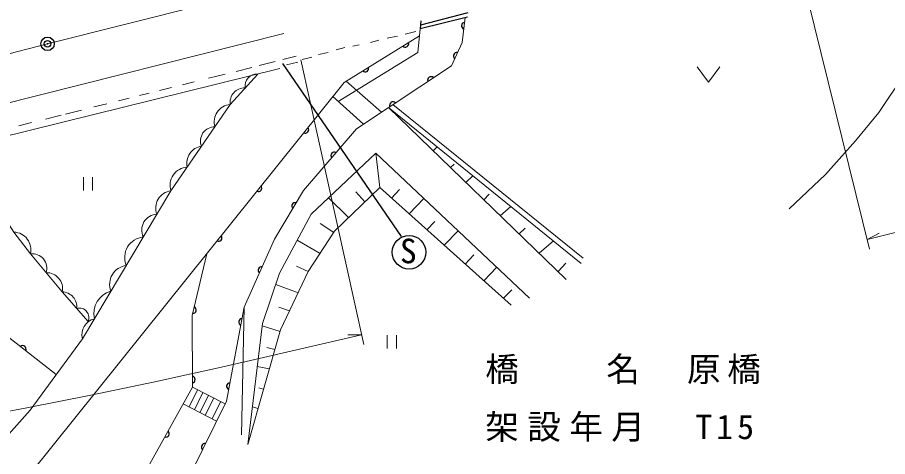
# Model space of a CAD drawing. Units: millimetres, scale not verified, with parts at other scales. Extents: x 40000 to 680000, y 20000 to 380000.
# Drawn here: x 363072 to 427806, y 237079 to 269798 of the extents above; entities that cross this region are included whole.
import ezdxf
from ezdxf.enums import TextEntityAlignment as Align

# ---------------------------------------------------------------- set-up
doc = ezdxf.new("R2010")
doc.units = ezdxf.units.MM
doc.header["$LTSCALE"] = 1000
doc.header["$PDMODE"] = 32
doc.header["$PDSIZE"] = 500
doc.linetypes.add('CHAIN', pattern=[18.5, 12, -1.5, 3.5, -1.5])
for name, color, linetype, lineweight in [('M-BGD', 7, 'Continuous', 13), ('M-BMK', 2, 'CHAIN', 13), ('M-BMK-SRVR', 3, 'Continuous', 25), ('M-STR-HTXT', 7, 'Continuous', 13), ('M-STR-STR1', 1, 'Continuous', 25)]:
    doc.layers.add(name, color=color, linetype=linetype, lineweight=lineweight)
doc.styles.add('ＭＳ ゴシック', font='')
doc.styles.get('ＭＳ ゴシック').set_extended_font_data('MS Gothic')

msp = doc.modelspace()

# ---------------------------------------------------------------- linework, layer by layer
at = {"layer": 'M-BGD'}
for p, q in [((396378, 269777), (396161, 267927)), ((391921, 268553), (392724, 268740)), ((393034, 268937), (392869, 267184)), ((356194, 261869), (382892, 268589)), ((392987, 268434), (387371, 264949)), ((389341, 267922), (389951, 268090)), ((390582, 268259), (391360, 268406)), ((386775, 267375), (387427, 267544)), ((388016, 267649), (388500, 267754)), ((396161, 267927), (395357, 266198)), ((382816, 266649), (383815, 266900)), ((384266, 266656), (384985, 266843)), ((385471, 267039), (386186, 267186)), ((392869, 267184), (386927, 263544)), ((379335, 265776), (380503, 266069)), ((381060, 266209), (382249, 266507)), ((383088, 266254), (383929, 266469)), ((395357, 266198), (388286, 261503)), ((413633, 266122), (414474, 264982)), ((415315, 266122), (414474, 264982)), ((344176, 256485), (382595, 265988)), ((377288, 265263), (378533, 265575)), ((378902, 263310), (380947, 265580)), ((429060, 265557), (427146, 262718)), ((387371, 264949), (364031, 235788)), ((375358, 264779), (376223, 264996)), ((387536, 265051), (390149, 262740)), ((372146, 263974), (372872, 264156)), ((373633, 264347), (374526, 264571)), ((370601, 263587), (371398, 263786)), ((386530, 263898), (388816, 261855)), ((366645, 262595), (367832, 262893)), ((368770, 263128), (369713, 263364)), ((374492, 256868), (378902, 263310)), ((405017, 251473), (390670, 263086)), ((390670, 263086), (403899, 250276)), ((405157, 251865), (391013, 263314)), ((365158, 262222), (366334, 262517)), ((427146, 262718), (425422, 260594)), ((363175, 261725), (364121, 261962)), ((388286, 261503), (384354, 256898)), ((425422, 260594), (423193, 258092)), ((389732, 259693), (384937, 255151)), ((401172, 248884), (389732, 259693)), ((390023, 257124), (389732, 259693)), ((394013, 259848), (394287, 260158)), ((395284, 258618), (395563, 258873)), ((367981, 257890), (367981, 256905)), ((368654, 257890), (368654, 256905)), ((396957, 257997), (396443, 257495)), ((423193, 258092), (420480, 255547)), ((386658, 253865), (390023, 257124)), ((390023, 257124), (399808, 248362)), ((367903, 245855), (374492, 256868)), ((384354, 256898), (382210, 253283)), ((387711, 254885), (386209, 256356)), ((388915, 256052), (388237, 256814)), ((390899, 256340), (391496, 256976)), ((398166, 256617), (397779, 256202)), ((392209, 255166), (393305, 256317)), ((399790, 255703), (398997, 255022)), ((384937, 255151), (382581, 250756)), ((386601, 253777), (385599, 254436)), ((393542, 253973), (394125, 254592)), ((384702, 250857), (386658, 253865)), ((394828, 252822), (395873, 253891)), ((400848, 254107), (400393, 253671)), ((382210, 253283), (379946, 248200)), ((385588, 252220), (383889, 253196)), ((402952, 253144), (401889, 252222)), ((376084, 247583), (377152, 252182)), ((396391, 251422), (397032, 252115)), ((384702, 250857), (383827, 251277)), ((397777, 250181), (398743, 251179)), ((403867, 251481), (403290, 250866)), ((382581, 250756), (381299, 246991)), ((382641, 246518), (384702, 250857)), ((383958, 249290), (382290, 249901)), ((399230, 248879), (399852, 249510)), ((379946, 248200), (378625, 241215)), ((379946, 248200), (379737, 238692)), ((383320, 247948), (382524, 248220)), ((376098, 242241), (376084, 247583)), ((381299, 246991), (380205, 237970)), ((382607, 246398), (381277, 246817)), ((380205, 237970), (382641, 246518)), ((390590, 246124), (390590, 245139)), ((391263, 246124), (391263, 245139)), ((364016, 240530), (367903, 245855)), ((382227, 245065), (381636, 245208)), ((381817, 243626), (380912, 243803)), ((372797, 236311), (376098, 242241)), ((376098, 242241), (378520, 241002)), ((381386, 242113), (381028, 242196)), ((376464, 242054), (375838, 240778)), ((376862, 241850), (376236, 240574)), ((377278, 241637), (376652, 240361)), ((375407, 240999), (377894, 239726)), ((378625, 241215), (375999, 235866)), ((377673, 241435), (377047, 240159)), ((378187, 241172), (377561, 239896)), ((361036, 237185), (364016, 240530)), ((380975, 240671), (380546, 240784))]:
    msp.add_line(p, q, dxfattribs=at)
at = {"layer": 'M-BGD', "lineweight": 25}
msp.add_line((391633, 253480), (382806, 266355), dxfattribs=at)
at = {"layer": 'M-BGD'}
for points in [[(359205, 260202), (360883, 256792), (362817, 253806), (364037, 252179), (366407, 249361), (368327, 247132)], [(365967, 243203), (354494, 252161), (348363, 257521)]]:
    msp.add_lwpolyline(points, dxfattribs=at)
at = {"layer": 'M-BGD', "lineweight": 25}
msp.add_circle((392208, 252304), 1250, dxfattribs=at)
for centre, start, end in [((396364, 269173), 95.97918, 250.61842), ((391923, 267840), 224.50774, 19.14697), ((395761, 266934), 77.74832, 232.38756), ((388944, 265991), 224.50774, 19.14697), ((393841, 265124), 46.26107, 200.90031), ((391020, 263251), 46.26107, 200.90031), ((384484, 261431), 244.00609, 38.64532), ((386655, 259506), 62.18699, 216.82622), ((381001, 257081), 244.00609, 38.64532), ((383731, 255737), 72.01982, 226.65905), ((378033, 253372), 244.00609, 38.64532), ((381240, 250966), 78.66659, 233.30582), ((376123, 247996), 269.60763, 64.24686), ((379795, 247100), 91.96876, 246.60799), ((363459, 245090), 334.69637, 129.3356), ((376041, 242819), 282.83077, 77.47), ((378891, 242322), 91.96876, 246.60799), ((374111, 238786), 253.57405, 48.21329), ((377011, 237800), 76.53739, 231.17663)]:
    msp.add_arc(centre, 256, start, end, dxfattribs=at)
at = {"layer": 'M-BGD'}
for centre, radius, start, end in [((380898, 264688), 893, 86.91141, 189.04725), ((379981, 263459), 1089, 88.08791, 187.87075), ((379027, 262002), 1315, 95.46199, 195.75591), ((377748, 260591), 1054, 89.27259, 201.94531), ((376945, 258938), 1271, 97.86804, 193.34986), ((375791, 257284), 1364, 93.469, 197.7489), ((374633, 255601), 1274, 96.37013, 201.84191), ((373488, 253959), 1169, 91.85186, 206.36018), ((362751, 252485), 1322, 346.63, 87.1098), ((372587, 251912), 1535, 95.47005, 202.74199), ((364181, 251110), 1079, 342.44229, 97.67169), ((371347, 249916), 1413, 97.13752, 201.07451), ((365234, 249590), 1195, 348.95356, 91.16042), ((366350, 248220), 1142, 354.31798, 87.18071), ((370501, 247727), 1746, 105.69647, 192.51556), ((367691, 247434), 704, 334.61865, 106.88004), ((369132, 246134), 1260, 105.43797, 192.77407)]:
    msp.add_arc(centre, radius, start, end, dxfattribs=at)
at = {"layer": 'M-BMK'}
for p, q in [((365315, 267827), (462090, 292110)), ((342470, 261993), (365315, 267827))]:
    msp.add_line(p, q, dxfattribs=at)
at = {"layer": 'M-BMK-SRVR'}
msp.add_circle((365315, 267827), 500, dxfattribs=at)
msp.add_point((365315, 267827), dxfattribs=at)
at = {"layer": 'M-STR-HTXT'}
for p, q in [((426281, 253246), (566770, 288407)), ((420879, 275181), (426457, 252531)), ((384152, 266626), (388841, 245423)), ((426281, 253246), (427190, 253731)), ((380407, 244237), (388682, 246142)), ((388682, 246142), (387651, 246161))]:
    msp.add_line(p, q, dxfattribs=at)
msp.add_arc((275800, 698655), 466302, 245.04121, 282.96372, dxfattribs=at)
at = {"layer": 'M-STR-STR1'}
for p, q in [((396578, 270129), (393059, 269211)), ((396544, 269819), (393034, 268937)), ((393088, 269545), (393034, 268937))]:
    msp.add_line(p, q, dxfattribs=at)

# ---------------------------------------------------------------- texts
at = {"layer": 'M-BGD', "style": 'ＭＳ ゴシック'}
msp.add_text('S', height=1833, dxfattribs=at).set_placement((391529, 250930), align=Align.BOTTOM_LEFT)
at = {"layer": 'M-STR-HTXT', "char_height": 1833, "attachment_point": 7, "style": 'ＭＳ ゴシック'}
for s, insert in [('\\T1.2;橋\u3000\u3000名\u3000原橋', (397879, 242474)), ('\\T1.25;架設年月\u3000T15', (397879, 238179))]:
    msp.add_mtext(s, dxfattribs=dict(at, insert=insert))

doc.saveas('drawing.dxf')
